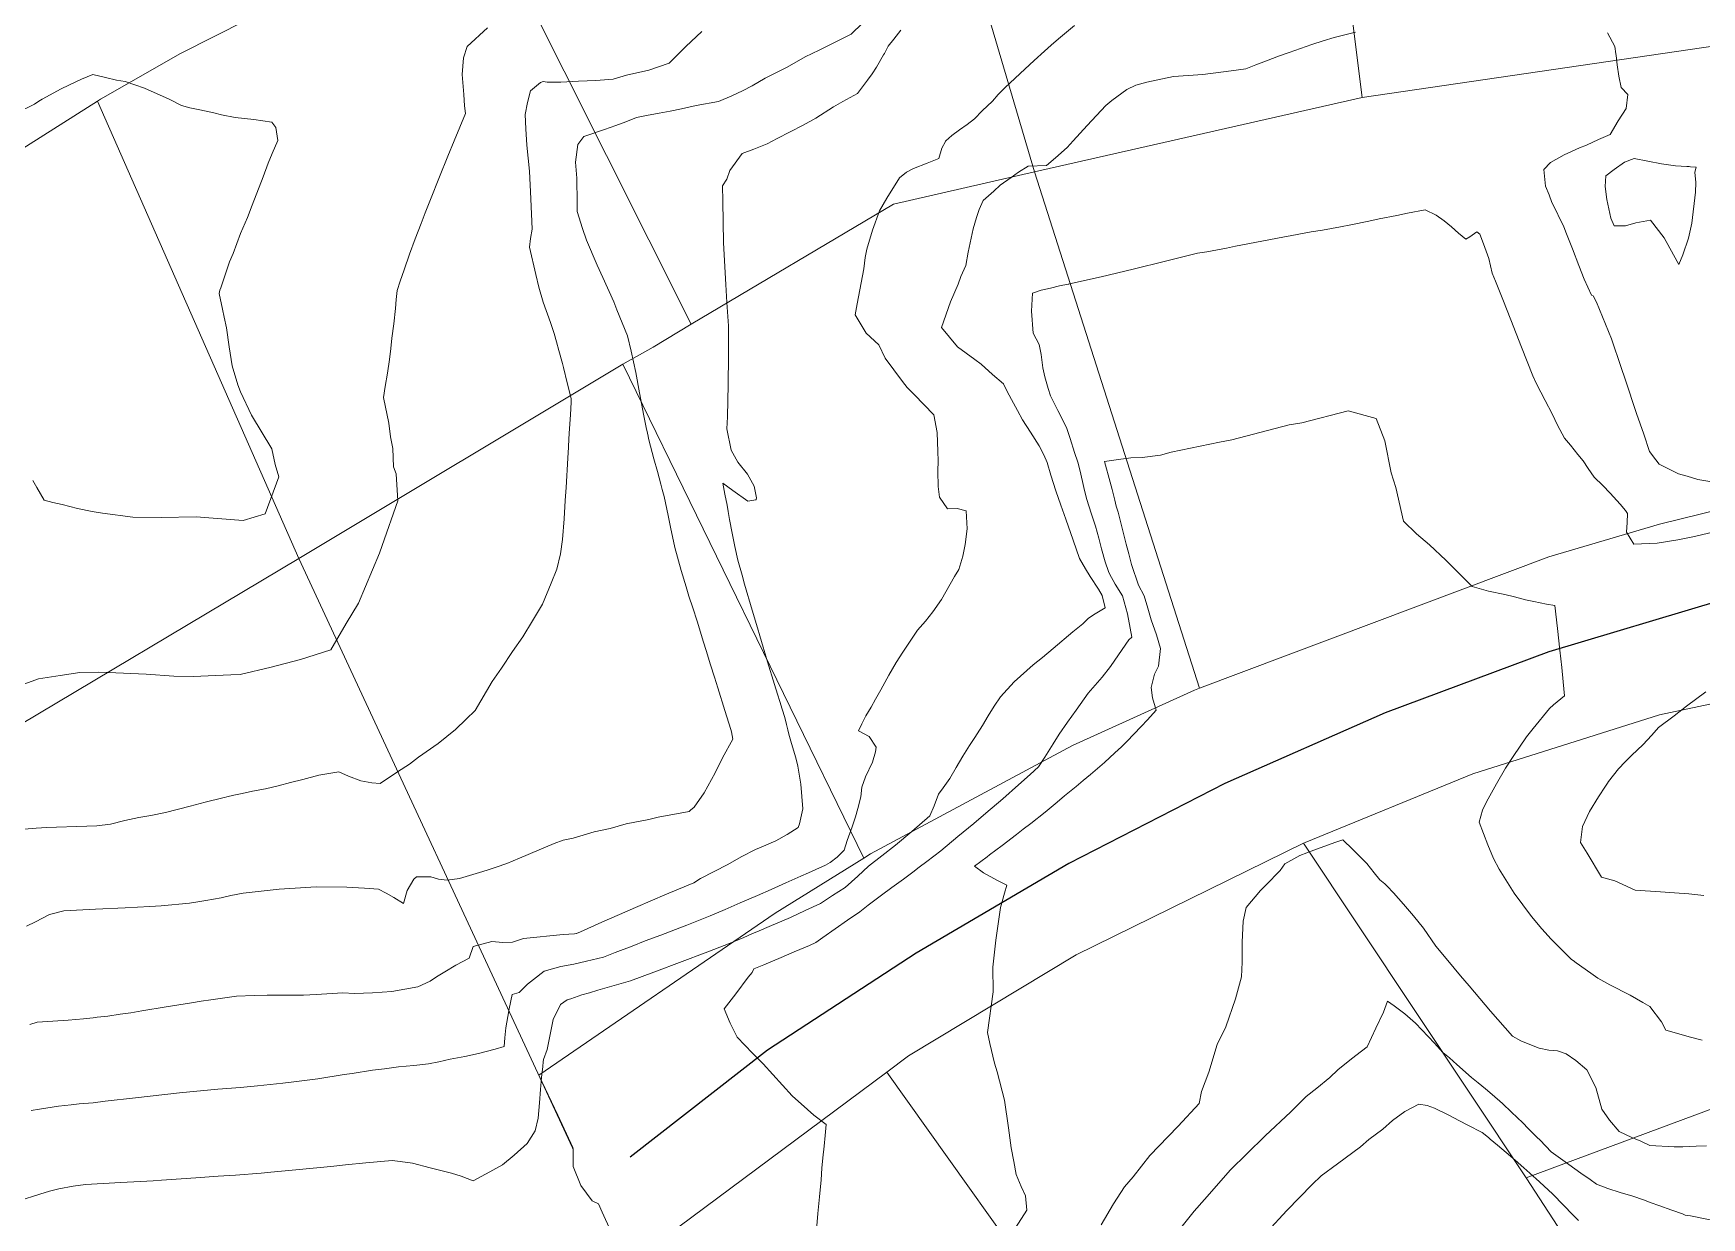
# Model space of a CAD drawing. Header units: inches. Extents: x 11351264 to 11356330, y 6702313 to 6706468.
# Drawn here: x 11352997.4 to 11353435, y 6704588.1 to 6704898.8 of the extents above; entities that cross this region are included whole.
import ezdxf

# ---------------------------------------------------------------- set-up
doc = ezdxf.new("R2010")
doc.units = ezdxf.units.IN
doc.header["$MEASUREMENT"] = 0
doc.layers.add('Shumate_Contours_clip1', color=7, linetype='Continuous', lineweight=0)
doc.layers.add('Shumate_Parcels_clip1', color=7, linetype='Continuous', lineweight=0)
doc.layers.add('Shumate_Streets_clip1', color=7, linetype='Continuous')

msp = doc.modelspace()

# ---------------------------------------------------------------- linework, layer by layer
at = {"layer": 'Shumate_Contours_clip1'}
for points, elevation in [([(11353214.91, 6704901.47), (11353211.93, 6704898.61), (11353203.54, 6704894.41), (11353199.89, 6704892.61), (11353195.17, 6704889.93), (11353189.35, 6704887.01), (11353185.94, 6704885.03), (11353183.4, 6704883.74), (11353180.67, 6704882.37), (11353177.11, 6704880.89), (11353171.27, 6704879.89), (11353167.45, 6704879), (11353164.44, 6704878.39), (11353161.53, 6704877.87), (11353158.27, 6704877.28), (11353155.62, 6704876.72), (11353152.86, 6704875.61), (11353150.2, 6704874.66), (11353147.2, 6704873.6), (11353141.84, 6704871.76), (11353140.23, 6704869.6), (11353139.63, 6704865), (11353139.94, 6704860.78), (11353140.01, 6704854.37), (11353140.05, 6704852.1), (11353141.49, 6704847.64), (11353142.5, 6704844.54), (11353145.29, 6704838.02), (11353146.77, 6704834.74), (11353149.64, 6704828.36), (11353150.5, 6704826.3), (11353153.3, 6704819.45), (11353154.2, 6704815.38), (11353155.42, 6704809.79), (11353156.39, 6704804.49), (11353157.55, 6704798.49), (11353158.15, 6704795.39), (11353158.5, 6704793.86), (11353158.66, 6704793.15), (11353158.81, 6704792.48), (11353159.29, 6704790.5), (11353160.2, 6704787.17), (11353161.16, 6704783.82), (11353162.04, 6704780.5), (11353162.38, 6704779.13), (11353162.85, 6704777.32), (11353163.94, 6704772.3), (11353164.63, 6704768.84), (11353165.04, 6704766.77), (11353165.65, 6704763.94), (11353167.33, 6704757.9), (11353168.64, 6704753.55), (11353169.38, 6704751.14), (11353170.42, 6704748.06), (11353171.55, 6704744.57), (11353173.22, 6704739.04), (11353173.91, 6704736.84), (11353175.06, 6704733.08), (11353176.05, 6704729.93), (11353176.92, 6704727.11), (11353178.77, 6704721.15), (11353180.34, 6704716.12), (11353180.5, 6704715.55), (11353180.85, 6704713.66), (11353178.22, 6704708.72), (11353176.26, 6704704.83), (11353173.38, 6704699.53), (11353170.75, 6704695.74), (11353169.79, 6704694.96), (11353169.41, 6704694.62), (11353161.29, 6704693.19), (11353158.85, 6704692.54), (11353152.87, 6704691.38), (11353148.73, 6704690.22), (11353144.55, 6704689.34), (11353139.03, 6704687.68), (11353136.35, 6704687.08), (11353134.01, 6704686.25), (11353130.08, 6704684.57), (11353124.9, 6704682.43), (11353121.64, 6704681.03), (11353118.84, 6704680.08), (11353116.47, 6704679.29), (11353114.42, 6704678.64), (11353109.16, 6704677.09), (11353105.92, 6704676.59), (11353103.69, 6704676.89), (11353101.63, 6704677.54), (11353097.87, 6704677.54), (11353097.18, 6704676.89), (11353095.46, 6704673.88), (11353094.51, 6704670.55), (11353091.99, 6704672.05), (11353089.97, 6704673.2), (11353087.92, 6704674.27), (11353084.29, 6704674.51), (11353079.63, 6704674.8), (11353071.61, 6704674.92), (11353067.44, 6704674.64), (11353061.87, 6704674.27), (11353052.41, 6704673.23), (11353049.17, 6704672.61), (11353046.69, 6704672.02), (11353042.67, 6704671.31), (11353040.5, 6704670.94), (11353039.47, 6704670.77), (11353038.91, 6704670.67), (11353038.33, 6704670.58), (11353030.96, 6704669.93), (11353027.95, 6704669.75), (11353021.47, 6704669.38), (11353013.71, 6704669.04), (11353005.4, 6704668.61), (11353001.61, 6704667.65), (11352997.96, 6704665.66), (11352995.6, 6704664.6)], 1436), ([(11353172.76, 6704899.29), (11353168.6, 6704895.33), (11353164.19, 6704890.94), (11353158.88, 6704889.16), (11353153.01, 6704887.82), (11353149.53, 6704886.78), (11353144.93, 6704886.46), (11353140.36, 6704886.28), (11353135.78, 6704886.03), (11353132.19, 6704885.99), (11353131.16, 6704886.19), (11353130.43, 6704885.92), (11353127.82, 6704883.75), (11353127.01, 6704880.68), (11353126.39, 6704877.51), (11353126.61, 6704873.76), (11353126.83, 6704869.45), (11353127.55, 6704862.66), (11353127.92, 6704855.34), (11353128.21, 6704847.42), (11353127.79, 6704844.99), (11353127.59, 6704842.66), (11353129.24, 6704835.52), (11353130.03, 6704832.22), (11353131.13, 6704828.27), (11353133.05, 6704822.9), (11353134.03, 6704820.09), (11353134.66, 6704817.84), (11353135.27, 6704815.59), (11353136.17, 6704812.2), (11353136.44, 6704811.1), (11353137.46, 6704807.1), (11353138.51, 6704802.99), (11353138.5, 6704802.61), (11353138.46, 6704802), (11353138.27, 6704798.71), (11353138.06, 6704795.12), (11353137.91, 6704792.43), (11353137.78, 6704790.19), (11353137.62, 6704787.33), (11353137.14, 6704779.67), (11353136.93, 6704776.2), (11353136.6, 6704771.41), (11353136.17, 6704765.97), (11353135.71, 6704762.25), (11353134.75, 6704758.23), (11353133.27, 6704754.58), (11353130.94, 6704749), (11353128.37, 6704744.7), (11353125.82, 6704740.5), (11353123.08, 6704736.63), (11353120.21, 6704732.28), (11353117.75, 6704728.77), (11353113.26, 6704721.18), (11353110.92, 6704718.88), (11353108.14, 6704716.14), (11353103.56, 6704712.52), (11353098.47, 6704708.9), (11353096.05, 6704707.09), (11353092.96, 6704705.01), (11353088.41, 6704702), (11353086.17, 6704702.19), (11353083.3, 6704702.68), (11353080.05, 6704703.91), (11353077.55, 6704705.03), (11353072.24, 6704704.21), (11353068.07, 6704703.07), (11353064.84, 6704702.22), (11353061.64, 6704701.34), (11353058.31, 6704700.58), (11353054.86, 6704699.94), (11353052.17, 6704699.39), (11353050, 6704698.94), (11353048.12, 6704698.5), (11353047.56, 6704698.36), (11353047.12, 6704698.26), (11353042.48, 6704697.06), (11353038.57, 6704696), (11353032.03, 6704694.41), (11353028.19, 6704693.61), (11353025.06, 6704693.06), (11353021.39, 6704692.3), (11353017.63, 6704691.34), (11353014.08, 6704690.88), (11353008.77, 6704690.68), (11353003.48, 6704690.53), (11353000.9, 6704690.42), (11352998.13, 6704690.25), (11352992.85, 6704689.86)], 1438), ([(11353116.55, 6704900.21), (11353111.17, 6704895.38), (11353110.21, 6704892.34), (11353109.87, 6704888), (11353110.33, 6704882.72), (11353110.53, 6704879.81), (11353110.76, 6704877.81), (11353107.77, 6704870.61), (11353106.14, 6704866.59), (11353103.95, 6704861.15), (11353101.61, 6704855.19), (11353100.21, 6704851.67), (11353099.15, 6704848.88), (11353097.59, 6704844.87), (11353096.1, 6704840.82), (11353094.65, 6704836.73), (11353093.65, 6704833.76), (11353092.83, 6704831.34), (11353092.58, 6704829), (11353092.37, 6704826.59), (11353091.99, 6704822.57), (11353091.46, 6704818.84), (11353091.15, 6704816.1), (11353090.79, 6704813.19), (11353090.3, 6704809.64), (11353089.66, 6704806.11), (11353089.25, 6704803.23), (11353090.66, 6704796.51), (11353091.11, 6704792.92), (11353091.73, 6704789.87), (11353091.86, 6704785.08), (11353092.55, 6704783.19), (11353093.01, 6704776.18), (11353088.88, 6704764.41), (11353088.2, 6704762.44), (11353082.65, 6704749.29), (11353079.46, 6704743.95), (11353075.45, 6704737.05), (11353067.5, 6704734.51), (11353059.75, 6704732.54), (11353051.68, 6704730.6), (11353049.16, 6704730.52), (11353039.31, 6704730.08), (11353034.24, 6704730.12), (11353026.96, 6704730.66), (11353017, 6704731.09), (11353014.6, 6704731.2), (11353009.58, 6704731.07), (11353004.46, 6704730.35), (11352998.74, 6704729.44), (11352993.23, 6704727.43)], 1440), ([(11353344.28, 6704899.09), (11353338.65, 6704897.72), (11353335.76, 6704896.83), (11353332.76, 6704895.91), (11353326.82, 6704893.81), (11353324.03, 6704892.8), (11353320.86, 6704891.61), (11353318.07, 6704890.54), (11353315.44, 6704889.53), (11353311.59, 6704888.92), (11353304.15, 6704888.02), (11353296.46, 6704887.47), (11353289.5, 6704886.03), (11353286.59, 6704885.16), (11353284.23, 6704884.03), (11353280.3, 6704881.2), (11353278.71, 6704879.91), (11353273.88, 6704874.61), (11353270.16, 6704870.64), (11353268.64, 6704868.87), (11353265.54, 6704866.15), (11353263.21, 6704864.12), (11353258.35, 6704863.96), (11353255.87, 6704862.36), (11353253.93, 6704861.02), (11353251.05, 6704858.95), (11353249.36, 6704857.41), (11353246.59, 6704854.97), (11353245.48, 6704852.61), (11353244.79, 6704850.47), (11353243.95, 6704847.52), (11353242.61, 6704841.41), (11353242.02, 6704837.89), (11353240.73, 6704835), (11353239.99, 6704833.02), (11353238.03, 6704828.32), (11353235.67, 6704821.59), (11353239.81, 6704816.58), (11353244.4, 6704813.2), (11353246.06, 6704812.01), (11353249, 6704809.31), (11353251.89, 6704806.82), (11353252.87, 6704804.85), (11353254.54, 6704801.73), (11353255.58, 6704799.84), (11353256.92, 6704797.42), (11353259.01, 6704794.18), (11353261.24, 6704790.55), (11353262.46, 6704788.18), (11353263.39, 6704786.22), (11353264.36, 6704782.91), (11353265.6, 6704778.81), (11353266.93, 6704775), (11353268.23, 6704771.31), (11353270.18, 6704765.87), (11353271.85, 6704761.01), (11353273.39, 6704758.31), (11353274.66, 6704756.3), (11353276.78, 6704753), (11353277.8, 6704751.3), (11353278.53, 6704748.05), (11353275.93, 6704746.5), (11353274.16, 6704745.39), (11353272.72, 6704743.91), (11353270.08, 6704741.8), (11353264.92, 6704737.44), (11353262.09, 6704735.06), (11353259.69, 6704733.09), (11353254.73, 6704728.7), (11353251.11, 6704724.7), (11353249.46, 6704722.26), (11353247.91, 6704719.75), (11353246.36, 6704717.24), (11353245, 6704715.01), (11353244.39, 6704714.09), (11353243, 6704712), (11353241.22, 6704709.12), (11353239.49, 6704706.23), (11353237.84, 6704703.3), (11353236.08, 6704700.84), (11353234.86, 6704699.2), (11353233.69, 6704696.17), (11353232.58, 6704693.5), (11353227.87, 6704689.43), (11353223.56, 6704685.82), (11353219.99, 6704683.02), (11353216.48, 6704680.31), (11353213.69, 6704677.72), (11353210.38, 6704674.72), (11353207.08, 6704672.59), (11353203.92, 6704670.55), (11353199.87, 6704668.66), (11353195.99, 6704666.81), (11353190.44, 6704664.46), (11353187.82, 6704663.33), (11353185.9, 6704662.52), (11353183.78, 6704661.62), (11353179.77, 6704659.94), (11353173.64, 6704657.6), (11353167.64, 6704655.33), (11353160.18, 6704652.52), (11353154.05, 6704650.23), (11353149.78, 6704649), (11353145.48, 6704647.8), (11353143.29, 6704647.06), (11353141.26, 6704646.53), (11353138.43, 6704645.53), (11353137.43, 6704645.24), (11353135.72, 6704644.04), (11353133.74, 6704640.07), (11353133, 6704636.15), (11353132.16, 6704632.23), (11353131.25, 6704629.6), (11353131.15, 6704628.99), (11353131.04, 6704627.72), (11353130.74, 6704624.86), (11353130.44, 6704621.67), (11353130.18, 6704618.22), (11353129.78, 6704614.18), (11353129.03, 6704610.88), (11353126.96, 6704607.57), (11353123.49, 6704604.44), (11353120.45, 6704601.95), (11353117.17, 6704600.08), (11353112.75, 6704597.75), (11353109.63, 6704599), (11353107.09, 6704599.74), (11353101.53, 6704601.15), (11353096.89, 6704602.38), (11353093.58, 6704602.83), (11353091.5, 6704603.09), (11353084.65, 6704602.49), (11353079.28, 6704601.97), (11353075.39, 6704601.47), (11353068.99, 6704600.9), (11353066.29, 6704600.59), (11353059.68, 6704600.01), (11353057.15, 6704599.76), (11353050.39, 6704599.25), (11353045.88, 6704598.93), (11353040.04, 6704598.56), (11353031.02, 6704597.94), (11353028.83, 6704597.78), (11353020.34, 6704597.33), (11353011.1, 6704596.82), (11353007.79, 6704596.35), (11353004.11, 6704595.69), (11353001.61, 6704595.02), (11352999.13, 6704594.21), (11352993.62, 6704592.46)], 1430), ([(11353224.96, 6704899.65), (11353223.11, 6704897.29), (11353221.65, 6704895.41), (11353220.72, 6704893.55), (11353220.46, 6704893.19), (11353218.54, 6704889.88), (11353217.44, 6704888.15), (11353216.26, 6704886.49), (11353213.63, 6704883.03), (11353209.73, 6704880.91), (11353207.29, 6704879.51), (11353202.7, 6704876.5), (11353199.33, 6704874.73), (11353195.92, 6704872.97), (11353192.51, 6704871.21), (11353189.86, 6704869.85), (11353186.38, 6704868.45), (11353183.38, 6704867.24), (11353180.07, 6704862.83), (11353179.29, 6704860.57), (11353178.18, 6704858.76), (11353178.3, 6704854.8), (11353178.47, 6704843.81), (11353179.03, 6704832.92), (11353179.3, 6704828.2), (11353179.76, 6704822.05), (11353179.72, 6704817.75), (11353179.74, 6704814.1), (11353179.7, 6704806.63), (11353179.52, 6704798.18), (11353179.29, 6704795), (11353180.47, 6704789.48), (11353182.18, 6704786.31), (11353184.7, 6704783.15), (11353186.49, 6704779.98), (11353187.13, 6704776.91), (11353187.04, 6704776.54), (11353186.89, 6704776.37), (11353184.82, 6704776.06), (11353180.91, 6704778.88), (11353178.27, 6704780.75), (11353178.82, 6704777.9), (11353179.37, 6704774.98), (11353179.67, 6704773.34), (11353180.06, 6704771.26), (11353180.74, 6704767.7), (11353181.45, 6704764.13), (11353182.18, 6704760.56), (11353183.32, 6704756.61), (11353183.99, 6704754.26), (11353185.99, 6704747.48), (11353187.37, 6704742.79), (11353187.99, 6704740.69), (11353190, 6704733.9), (11353191.8, 6704727.95), (11353192.57, 6704725.44), (11353193.21, 6704723.49), (11353193.84, 6704721.53), (11353194.5, 6704719.31), (11353194.96, 6704717.51), (11353195.32, 6704716.1), (11353195.6, 6704714.97), (11353196.3, 6704712.48), (11353197.44, 6704708.73), (11353197.93, 6704706.55), (11353198.73, 6704701.81), (11353199.28, 6704695.33), (11353198.38, 6704691.41), (11353197.99, 6704690.43), (11353195.17, 6704688.62), (11353192.2, 6704686.97), (11353189.55, 6704685.82), (11353186.82, 6704684.69), (11353183.04, 6704682.71), (11353179.54, 6704680.78), (11353176.01, 6704678.9), (11353172.45, 6704677.03), (11353170.68, 6704675.95), (11353166.6, 6704674.28), (11353163.07, 6704672.75), (11353159.84, 6704671.4), (11353155.32, 6704669.42), (11353153.17, 6704668.5), (11353146.56, 6704665.6), (11353140.93, 6704663.1), (11353139.86, 6704662.68), (11353139.82, 6704662.67), (11353139.33, 6704662.59), (11353136.36, 6704662.34), (11353132.89, 6704662.03), (11353129.43, 6704661.7), (11353125.96, 6704661.32), (11353123.05, 6704660.32), (11353120.51, 6704660.31), (11353117.68, 6704660.53), (11353112.75, 6704659.19), (11353111.7, 6704656.2), (11353108.18, 6704654.31), (11353105.37, 6704652.56), (11353103.15, 6704651.28), (11353101.46, 6704650.15), (11353098.24, 6704648.64), (11353091.43, 6704647.46), (11353086.4, 6704647.09), (11353081.65, 6704646.92), (11353078.62, 6704647.06), (11353071.55, 6704646.6), (11353068.28, 6704646.49), (11353063.53, 6704646.49), (11353058.75, 6704646.43), (11353055.32, 6704646.34), (11353050.71, 6704646.16), (11353043.97, 6704645.25), (11353041.38, 6704644.92), (11353038.92, 6704644.49), (11353032.19, 6704643.39), (11353025.88, 6704642.31), (11353023, 6704641.85), (11353020.15, 6704641.44), (11353016.96, 6704640.96), (11353014.1, 6704640.72), (11353013.11, 6704640.51), (11353010.56, 6704640.25), (11353006.51, 6704639.92), (11353002.46, 6704639.65), (11352998.41, 6704639.36), (11352996.47, 6704638.74)], 1434), ([(11353270.51, 6704900.89), (11353266.32, 6704897.34), (11353264.41, 6704895.68), (11353262.67, 6704894.11), (11353259.93, 6704891.64), (11353256.26, 6704888.25), (11353252.23, 6704884.53), (11353250.54, 6704882.76), (11353249.02, 6704881.04), (11353246.31, 6704878.51), (11353244.28, 6704876.41), (11353242.37, 6704874.92), (11353240.34, 6704873.46), (11353238.38, 6704871.98), (11353236.79, 6704870.6), (11353236.69, 6704870.51), (11353236.66, 6704870.46), (11353235.68, 6704868.66), (11353234.9, 6704865.97), (11353231.9, 6704864.77), (11353228.31, 6704863.31), (11353226.45, 6704862.37), (11353224.59, 6704860.86), (11353221.25, 6704855.58), (11353219.38, 6704852.21), (11353217.49, 6704847.18), (11353216.02, 6704842.16), (11353215.62, 6704839.99), (11353215.24, 6704837.01), (11353214.57, 6704833.31), (11353213.52, 6704827.79), (11353212.99, 6704824.97), (11353215.9, 6704820.16), (11353219.19, 6704817.07), (11353220.83, 6704813.59), (11353225.38, 6704807.45), (11353226.63, 6704805.88), (11353228.49, 6704804.05), (11353233.63, 6704798.74), (11353234.46, 6704794.04), (11353234.68, 6704789.05), (11353234.78, 6704786.68), (11353234.71, 6704783.97), (11353234.72, 6704779.95), (11353235.15, 6704777.1), (11353237.17, 6704774.03), (11353239.77, 6704774.12), (11353242.12, 6704773.52), (11353242.38, 6704768.84), (11353241.81, 6704764.65), (11353241.22, 6704761.66), (11353240.19, 6704758.12), (11353239.02, 6704756.32), (11353235.64, 6704750.26), (11353233.4, 6704747.06), (11353231.48, 6704744.62), (11353229.32, 6704742.22), (11353225.52, 6704736.42), (11353223.74, 6704733.74), (11353221.83, 6704730.4), (11353219.68, 6704726.58), (11353218.32, 6704724.15), (11353217.14, 6704722.03), (11353215.8, 6704719.74), (11353214.74, 6704717.68), (11353213.84, 6704715.85), (11353216.64, 6704714.3), (11353218.53, 6704711.56), (11353218.29, 6704710.26), (11353217.55, 6704707.62), (11353215.73, 6704703.75), (11353214.76, 6704701.07), (11353214.46, 6704698.48), (11353213.68, 6704695.44), (11353213.04, 6704693.24), (11353212.16, 6704690.6), (11353210.88, 6704687.01), (11353210.07, 6704684.46), (11353208.23, 6704682.67), (11353206.43, 6704681.28), (11353205.18, 6704680.53), (11353202.7, 6704679.44), (11353200.74, 6704678.56), (11353198.77, 6704677.68), (11353194.83, 6704675.93), (11353190.91, 6704674.16), (11353187.33, 6704672.61), (11353182.82, 6704670.65), (11353178.9, 6704668.95), (11353174.92, 6704667.23), (11353168.82, 6704664.85), (11353165.82, 6704663.69), (11353162, 6704662.22), (11353157.92, 6704660.68), (11353154.47, 6704659.34), (11353150.01, 6704657.64), (11353146.95, 6704656.46), (11353142.54, 6704655.35), (11353139.17, 6704654.62), (11353135.75, 6704653.94), (11353131.39, 6704652.76), (11353128.64, 6704650.59), (11353127.03, 6704649.31), (11353124.84, 6704647.18), (11353123.03, 6704646.61), (11353122.21, 6704642.84), (11353121.83, 6704640.85), (11353121.31, 6704637.91), (11353121.07, 6704635.23), (11353120.93, 6704632.99), (11353118.54, 6704632.31), (11353114.21, 6704631.15), (11353110.62, 6704630.33), (11353106.73, 6704629.65), (11353103.78, 6704629.01), (11353101.08, 6704628.46), (11353097.18, 6704628.01), (11353093.21, 6704627.62), (11353089.51, 6704627.11), (11353086.34, 6704626.75), (11353081.04, 6704625.92), (11353078.95, 6704625.64), (11353071.98, 6704624.54), (11353066.39, 6704623.82), (11353062.8, 6704623.38), (11353056.15, 6704622.66), (11353051.76, 6704622.25), (11353045.75, 6704621.77), (11353035.71, 6704620.87), (11353024.18, 6704619.52), (11353016.21, 6704618.62), (11353013.05, 6704618.25), (11353009.41, 6704617.91), (11353007.31, 6704617.69), (11353004.02, 6704617.36), (11352998.97, 6704616.57), (11352996.84, 6704616.22)], 1432), ([(11353438.21, 6704781.08), (11353434.09, 6704781.76), (11353431.22, 6704782.64), (11353428.96, 6704783.27), (11353423.92, 6704785.73), (11353423, 6704786.89), (11353421.36, 6704789.11), (11353419.85, 6704793.68), (11353417.94, 6704799.03), (11353415, 6704808.08), (11353413.92, 6704811.17), (11353411.42, 6704818.62), (11353410.63, 6704820.56), (11353407.47, 6704828.31), (11353406.63, 6704829.91), (11353406.12, 6704830.07), (11353404.27, 6704834.31), (11353402.85, 6704837.88), (11353401.15, 6704842.27), (11353399.39, 6704846.62), (11353398.78, 6704848.27), (11353397.87, 6704850.12), (11353396.88, 6704852.25), (11353395.78, 6704854.39), (11353395.03, 6704856.47), (11353394.12, 6704858.69), (11353393.67, 6704863.07), (11353395.39, 6704864.93), (11353398.95, 6704866.9), (11353403, 6704868.77), (11353404.83, 6704869.47), (11353407.99, 6704870.96), (11353411.08, 6704872.3), (11353413.15, 6704875.87), (11353415.25, 6704879.09), (11353415.73, 6704882.78), (11353413.97, 6704884.58), (11353413.37, 6704887.6), (11353412.93, 6704890.5), (11353412.62, 6704892.96), (11353412.57, 6704893.42), (11353412.3, 6704895.36), (11353410.38, 6704898.9)], 1430), ([(11352993.19, 6704877.99), (11352997.66, 6704880.24), (11352998.8, 6704880.98), (11352999.74, 6704881.49), (11353004.71, 6704884.2), (11353006.71, 6704885.19), (11353010.03, 6704886.75), (11353012.95, 6704887.97), (11353016.28, 6704887.18), (11353019.23, 6704886.53), (11353021.45, 6704886.2), (11353026.54, 6704884.42), (11353033.06, 6704881.49), (11353036.22, 6704879.85), (11353038.46, 6704879.24), (11353041.05, 6704878.72), (11353044.74, 6704877.91), (11353046.79, 6704877.46), (11353050.32, 6704876.69), (11353055.21, 6704876.23), (11353059.93, 6704875.46), (11353061.02, 6704874.12), (11353061.51, 6704870.65), (11353060.05, 6704867.28), (11353058.98, 6704864.78), (11353057.69, 6704861.18), (11353054.83, 6704853.7), (11353053.59, 6704850.49), (11353051.77, 6704846.28), (11353049.77, 6704841.06), (11353048.87, 6704838.81), (11353046.55, 6704832), (11353046.35, 6704831.41), (11353046.13, 6704830.51), (11353047.04, 6704826.46), (11353047.45, 6704824.32), (11353048.05, 6704821.5), (11353048.79, 6704816.56), (11353049.56, 6704811.61), (11353051, 6704806.62), (11353051.69, 6704804.71), (11353054.63, 6704798.59), (11353059.95, 6704789.75), (11353060.85, 6704785.68), (11353061.77, 6704782.47), (11353058.23, 6704772.72), (11353052.39, 6704770.95), (11353040.14, 6704771.97), (11353030.89, 6704771.81), (11353023.46, 6704771.84), (11353015.55, 6704772.93), (11353012.86, 6704773.32), (11353008.97, 6704774.17), (11353004.92, 6704775.16), (11353002.49, 6704775.7), (11353000.25, 6704776.31), (11352998.34, 6704779.65), (11352997.29, 6704781.47)], 1442), ([(11353440.21, 6704768.42), (11353433.21, 6704766.8), (11353428.83, 6704765.89), (11353423.42, 6704765.08), (11353417.29, 6704764.82), (11353415.33, 6704767.92), (11353415.47, 6704770.47), (11353415.62, 6704772.8), (11353415.04, 6704773.62), (11353413.65, 6704775.3), (11353411.08, 6704778.16), (11353409.15, 6704780.18), (11353406.88, 6704782.36), (11353405.25, 6704784.65), (11353403.96, 6704786.63), (11353402.58, 6704788.27), (11353400.69, 6704790.75), (11353399.03, 6704792.62), (11353397.25, 6704796.02), (11353395.82, 6704799.01), (11353393.97, 6704802.44), (11353391.7, 6704806.87), (11353390.74, 6704808.92), (11353387.81, 6704816.45), (11353384.99, 6704823.65), (11353382.89, 6704828.94), (11353381.84, 6704831.61), (11353380.95, 6704833.75), (11353380.11, 6704835.85), (11353379.25, 6704839.71), (11353378.54, 6704841.64), (11353377.8, 6704843.58), (11353376.83, 6704846.14), (11353376.09, 6704846.72), (11353374.2, 6704845.45), (11353373.23, 6704844.79), (11353371.29, 6704846.38), (11353369.41, 6704848.01), (11353367.53, 6704849.65), (11353365.4, 6704851.06), (11353362.54, 6704852.48), (11353357.92, 6704851.59), (11353355.13, 6704851), (11353350.47, 6704850.1), (11353347.73, 6704849.5), (11353343, 6704848.59), (11353340.3, 6704848.07), (11353335.57, 6704847.17), (11353332.65, 6704846.74), (11353327.56, 6704845.76), (11353325.22, 6704845.32), (11353320.14, 6704844.35), (11353317.8, 6704843.9), (11353312.72, 6704842.93), (11353310.39, 6704842.44), (11353305.28, 6704841.46), (11353302.78, 6704841.11), (11353294.37, 6704839.02), (11353285.95, 6704836.96), (11353277.5, 6704834.95), (11353269.18, 6704833.08), (11353269.07, 6704833.02), (11353268.85, 6704833.02), (11353266.57, 6704832.57), (11353264.19, 6704831.96), (11353261.77, 6704831.46), (11353259.49, 6704830.61), (11353259.21, 6704825.93), (11353259.65, 6704820.17), (11353261.22, 6704817.16), (11353261.74, 6704814.56), (11353262.2, 6704811.06), (11353262.7, 6704808.69), (11353263.6, 6704805.62), (11353264.23, 6704803.68), (11353266.16, 6704799.84), (11353268.44, 6704795.35), (11353269.39, 6704792.54), (11353270.53, 6704788.85), (11353271.37, 6704786.28), (11353272.04, 6704783.89), (11353272.98, 6704779.63), (11353273.63, 6704776.75), (11353274.96, 6704772.64), (11353276.02, 6704769.47), (11353276.88, 6704766.37), (11353277.58, 6704763.57), (11353278.59, 6704760.16), (11353279.43, 6704757.58), (11353279.7, 6704757.03), (11353281.19, 6704754.31), (11353283.16, 6704751.26), (11353284.39, 6704746.53), (11353285.14, 6704742.77), (11353285.55, 6704740.39), (11353284.8, 6704739.68), (11353282.08, 6704735.72), (11353279.98, 6704732.72), (11353277.82, 6704729.9), (11353274.11, 6704725.71), (11353270.98, 6704721.2), (11353268.71, 6704718.05), (11353266.46, 6704714.89), (11353264.96, 6704712.4), (11353262.7, 6704708.88), (11353261.1, 6704706.4), (11353258.91, 6704704.39), (11353255.87, 6704701.6), (11353251.71, 6704697.94), (11353247.23, 6704694.21), (11353244.13, 6704691.52), (11353239.96, 6704688.05), (11353235.42, 6704684.31), (11353231.78, 6704681.53), (11353229.78, 6704680.03), (11353228.12, 6704678.75), (11353225.69, 6704676.93), (11353222.63, 6704674.67), (11353219.87, 6704672.65), (11353216.36, 6704670.08), (11353214.22, 6704668.32), (11353210.98, 6704666.1), (11353207.75, 6704663.85), (11353204.52, 6704661.63), (11353202.63, 6704660.31), (11353201.04, 6704659.52), (11353196.95, 6704657.79), (11353193.57, 6704656.36), (11353189.02, 6704654.43), (11353186.43, 6704653.34), (11353185.94, 6704652.41), (11353184.88, 6704651.2), (11353181.65, 6704646.77), (11353178.59, 6704642.83), (11353180.19, 6704639.13), (11353182.06, 6704635.47), (11353186.01, 6704631.26), (11353188.86, 6704628.4), (11353191.41, 6704625.67), (11353196.5, 6704620.04), (11353200.45, 6704616.44), (11353202.17, 6704615.01), (11353205.35, 6704612.49), (11353205.12, 6704609.66), (11353204.84, 6704606.84), (11353204.48, 6704603.81), (11353204.24, 6704601.11), (11353204.04, 6704598.01), (11353203.61, 6704593.59), (11353203.23, 6704589.19), (11353202.91, 6704585.97)], 1428), ([(11353435.2, 6704634.61), (11353432.12, 6704635.46), (11353425.64, 6704637.29), (11353424.49, 6704639.49), (11353421.49, 6704643.49), (11353419.66, 6704644.5), (11353416.32, 6704646.43), (11353410.99, 6704649.21), (11353407.82, 6704650.96), (11353405.94, 6704652.26), (11353402.16, 6704654.92), (11353401.35, 6704655.54), (11353400.92, 6704655.8), (11353395.56, 6704661.11), (11353393.09, 6704663.84), (11353390.4, 6704667.12), (11353385.9, 6704673.26), (11353381.9, 6704679.48), (11353380.44, 6704682.28), (11353378.92, 6704685.92), (11353376.66, 6704691.84), (11353377.55, 6704694.95), (11353378.61, 6704697.15), (11353381.24, 6704701.94), (11353383.58, 6704706.03), (11353385.58, 6704709.08), (11353389.08, 6704714.2), (11353390.85, 6704716.44), (11353395.14, 6704721.64), (11353396.23, 6704722.62), (11353399.05, 6704724.97), (11353398.75, 6704728.69), (11353398.39, 6704732.45), (11353397.89, 6704736.98), (11353397.26, 6704742.62), (11353396.56, 6704748.68), (11353394.31, 6704749.04), (11353391, 6704749.72), (11353388.84, 6704750.21), (11353385.98, 6704750.95), (11353383.46, 6704751.57), (11353379.15, 6704752.49), (11353374.83, 6704753.66), (11353371.47, 6704757.11), (11353367.95, 6704760.54), (11353363.65, 6704764.59), (11353360.23, 6704767.5), (11353356.83, 6704770.84), (11353354.82, 6704779.66), (11353353.63, 6704783.48), (11353351.97, 6704791.93), (11353349.63, 6704797.74), (11353342.35, 6704799.72), (11353330.16, 6704796.57), (11353326.85, 6704796.1), (11353311.79, 6704792.15), (11353308.6, 6704791.57), (11353295.87, 6704788.91), (11353293.06, 6704788.14), (11353288.25, 6704787.48), (11353285.28, 6704787.43), (11353282.06, 6704787.01), (11353278.39, 6704786.49), (11353279.87, 6704781.05), (11353280.39, 6704779.08), (11353281.14, 6704776.3), (11353281.49, 6704774.75), (11353281.99, 6704773.15), (11353282.74, 6704770.01), (11353284.07, 6704764.74), (11353284.75, 6704762.21), (11353285.51, 6704759.45), (11353287.28, 6704754.02), (11353288.76, 6704751.22), (11353289.8, 6704747.96), (11353290.63, 6704744.91), (11353292.06, 6704741), (11353293.12, 6704737.37), (11353292.57, 6704732.73), (11353291.52, 6704730.67), (11353290.6, 6704727.17), (11353290.98, 6704724.49), (11353291.97, 6704721.21), (11353289.67, 6704718.65), (11353288.04, 6704716.92), (11353284.26, 6704713.05), (11353282.82, 6704711.62), (11353281.13, 6704710.04), (11353278.41, 6704707.52), (11353274.73, 6704704.37), (11353272.82, 6704702.8), (11353270.99, 6704701.24), (11353267.9, 6704698.72), (11353266, 6704697.09), (11353262.84, 6704694.43), (11353259.1, 6704691.52), (11353257.1, 6704690), (11353255.34, 6704688.62), (11353251.54, 6704685.73), (11353248.24, 6704683.25), (11353247.61, 6704682.75), (11353244.25, 6704680.27), (11353246.66, 6704678.51), (11353250.35, 6704676.54), (11353252.79, 6704675.32), (11353252.14, 6704673.22), (11353251.12, 6704669.44), (11353249.88, 6704660.87), (11353249.13, 6704653.83), (11353249.23, 6704647.34), (11353247.66, 6704636.7), (11353248.27, 6704633.82), (11353249.55, 6704628.6), (11353250.2, 6704626.36), (11353252.2, 6704618.89), (11353253.23, 6704611.62), (11353253.94, 6704606.38), (11353254.59, 6704602.86), (11353255.2, 6704599.38), (11353256.54, 6704596.27), (11353257.63, 6704593.81), (11353258, 6704590.09), (11353253.46, 6704582.95)], 1426), ([(11353435.63, 6704672.64), (11353431.68, 6704673), (11353427.93, 6704673.29), (11353424.27, 6704673.59), (11353417.57, 6704674.02), (11353414.38, 6704675.48), (11353412.25, 6704676.46), (11353408.78, 6704677.38), (11353405.02, 6704683.67), (11353403.28, 6704686.5), (11353403.76, 6704690.7), (11353405.67, 6704694.61), (11353407.95, 6704698.45), (11353409.83, 6704701.29), (11353410.38, 6704702.12), (11353410.61, 6704702.51), (11353413.25, 6704705.81), (11353414.99, 6704707.66), (11353416.75, 6704709.41), (11353419.6, 6704712.15), (11353421.98, 6704714.69), (11353423.74, 6704716.68), (11353427.82, 6704719.78), (11353431.12, 6704722.26), (11353436.16, 6704726.05)], 1428), ([(11353436.36, 6704606.89), (11353433.58, 6704606.81), (11353430.15, 6704606.66), (11353427.87, 6704606.65), (11353421.43, 6704606.98), (11353419.11, 6704608.16), (11353416.74, 6704609.14), (11353413.42, 6704610.71), (11353410.88, 6704613.62), (11353408.84, 6704616.58), (11353407.27, 6704622.24), (11353404.93, 6704626.9), (11353402.03, 6704629.29), (11353399.55, 6704631.09), (11353397.22, 6704631.84), (11353394.96, 6704631.99), (11353392.44, 6704632.52), (11353389.97, 6704633.52), (11353387.59, 6704634.51), (11353385.4, 6704635.74), (11353379.69, 6704642.26), (11353374.04, 6704648.87), (11353371.82, 6704651.53), (11353368.43, 6704655.52), (11353365.29, 6704659.27), (11353362.07, 6704664), (11353359.48, 6704667.29), (11353356.84, 6704670.36), (11353354.17, 6704673.3), (11353352.57, 6704675.05), (11353351.9, 6704675.65), (11353350.65, 6704676.69), (11353349.1, 6704678.51), (11353347.18, 6704680.97), (11353346.04, 6704682.15), (11353343.54, 6704684.68), (11353340.89, 6704687.17), (11353338.79, 6704686.55), (11353333.28, 6704684.54), (11353329.64, 6704683.12), (11353325.67, 6704680.89), (11353324.44, 6704679.15), (11353320.76, 6704675.34), (11353319.35, 6704673.89), (11353315.55, 6704669.45), (11353314.76, 6704665.87), (11353314.49, 6704660.35), (11353314.49, 6704655.13), (11353314.32, 6704651.28), (11353312.74, 6704645.49), (11353310.22, 6704638.15), (11353307.98, 6704633.55), (11353305.74, 6704626.27), (11353303.81, 6704621.17), (11353303.21, 6704618.04), (11353297.68, 6704612.08), (11353295.06, 6704609.41), (11353290.3, 6704604.37), (11353285.92, 6704598.8), (11353283.62, 6704596.13), (11353280.79, 6704591.72), (11353277.5, 6704586.23)], 1424), ([(11353440.23, 6704586.87), (11353432.16, 6704588.56), (11353430.77, 6704588.78), (11353429.99, 6704589.11), (11353427.27, 6704590.04), (11353423.85, 6704591.3), (11353421.81, 6704592.01), (11353419.76, 6704592.76), (11353417.04, 6704593.76), (11353413.69, 6704594.67), (11353410.4, 6704595.73), (11353407.46, 6704596.88), (11353405.77, 6704598.06), (11353403.4, 6704599.73), (11353398.61, 6704603.17), (11353395.61, 6704605.37), (11353392.69, 6704608.41), (11353391.84, 6704609.21), (11353389.54, 6704611.52), (11353388.1, 6704612.93), (11353386.66, 6704614.34), (11353385.21, 6704615.74), (11353382.79, 6704618.05), (11353380.12, 6704620.36), (11353378.32, 6704621.87), (11353376.44, 6704623.44), (11353374.68, 6704624.87), (11353370.82, 6704628.28), (11353368.88, 6704630.02), (11353367.16, 6704631.43), (11353365.01, 6704633.89), (11353360, 6704639.13), (11353357.22, 6704641.56), (11353354.43, 6704643.69), (11353352.67, 6704644.86), (11353351.58, 6704642.01), (11353349.6, 6704637.77), (11353347.29, 6704632.93), (11353344.36, 6704630.66), (11353342.8, 6704629.39), (11353339.62, 6704626.84), (11353337.49, 6704624.85), (11353334.1, 6704622.03), (11353331.28, 6704619.83), (11353327.24, 6704615.85), (11353320.51, 6704609.53), (11353315.77, 6704604.87), (11353311.42, 6704600.6), (11353304.59, 6704592.83), (11353301.91, 6704589.75), (11353298.06, 6704585.01)], 1422), ([(11353402.72, 6704587.35), (11353401.24, 6704588.82), (11353398.85, 6704591.32), (11353395.98, 6704594.25), (11353392.5, 6704597.45), (11353389.96, 6704599.75), (11353388.42, 6704601.15), (11353386.12, 6704603.16), (11353383.81, 6704605.15), (11353381.49, 6704607.12), (11353379.6, 6704608.68), (11353379.3, 6704608.95), (11353379.1, 6704609.13), (11353377.43, 6704610.47), (11353373.75, 6704612.37), (11353371.51, 6704613.52), (11353368.74, 6704614.99), (11353365.01, 6704616.8), (11353363.03, 6704617.52), (11353360.84, 6704617.88), (11353357.21, 6704615.93), (11353353.99, 6704613.54), (11353351.45, 6704611.26), (11353347.78, 6704608.55), (11353345.55, 6704606.68), (11353341.53, 6704603.73), (11353339.5, 6704602.19), (11353335.24, 6704599.07), (11353332.86, 6704596.78), (11353326.22, 6704589.96), (11353321.1, 6704584.4)], 1420)]:
    msp.add_lwpolyline(points, dxfattribs=dict(at, elevation=elevation))
at = {"layer": 'Shumate_Contours_clip1', "elevation": 1432}
msp.add_lwpolyline([(11353409.88, 6704861.42), (11353412.13, 6704863.1), (11353414.85, 6704864.98), (11353417.33, 6704866), (11353420.94, 6704865.28), (11353424.56, 6704864.57), (11353428.22, 6704864.05), (11353431.17, 6704863.84), (11353431.81, 6704863.82), (11353432.11, 6704863.81), (11353433.6, 6704863.68), (11353433.27, 6704862.39), (11353433.49, 6704859.65), (11353433.44, 6704857.09), (11353432.48, 6704848.97), (11353431.63, 6704845.09), (11353430.15, 6704840.67), (11353429.11, 6704838.13), (11353427.71, 6704840.65), (11353425.23, 6704845.14), (11353421.64, 6704849.74), (11353417.79, 6704849.05), (11353415.07, 6704848.26), (11353412.13, 6704848.27), (11353411.27, 6704850.33), (11353410.14, 6704855.18), (11353409.77, 6704858.64)], close=True, dxfattribs=at)
at = {"layer": 'Shumate_Parcels_clip1'}
for points in [[(11353460.07, 6704898.64), (11353346, 6704882), (11353330.48, 6705005.63), (11353350, 6705008), (11353426.28, 6705018.14), (11353429.11, 6705018.44), (11353439, 6705013.5), (11353445, 6705003.5), (11353456, 6704924.5), (11353460, 6704899)], [(11353346, 6704882), (11353260, 6704862.5), (11353225.05, 6704981.01), (11353268, 6704994), (11353313, 6705003.5), (11353321.62, 6705004.55), (11353330.48, 6705005.63)], [(11353260, 6704862.5), (11353223, 6704854), (11353170, 6704822.5), (11353114.47, 6704933.18), (11353124, 6704938), (11353168, 6704958.5), (11353225, 6704981), (11353225.05, 6704981.01)], [(11353170, 6704822.5), (11353160, 6704816.5), (11353152, 6704812), (11353067, 6704761), (11353014.26, 6704881.03), (11353015, 6704881.5), (11353036, 6704893.5), (11353114.47, 6704933.18)], [(11353303.31, 6704726.99), (11353260, 6704862.5), (11353346, 6704882), (11353460.07, 6704898.64), (11353467, 6704863), (11353476, 6704813.5), (11353473, 6704796.5), (11353440, 6704774), (11353424, 6704770), (11353395, 6704761.5)], [(11353067, 6704761), (11352984, 6704711.5), (11352931.28, 6704828.57), (11352932, 6704829), (11353014.26, 6704881.03)], [(11353303.31, 6704726.99), (11353302, 6704726.5), (11353270, 6704712), (11353217, 6704683.5), (11353215.28, 6704682.44), (11353152, 6704812), (11353160, 6704816.5), (11353170, 6704822.5), (11353223, 6704854), (11353260, 6704862.5)], [(11353215.28, 6704682.44), (11353192, 6704668), (11353130, 6704625.5), (11353135, 6704615), (11353138.88, 6704606.49), (11353138.86, 6704606.43), (11353067, 6704761), (11353152, 6704812)], [(11353534.69, 6704652.7), (11353389, 6704598.5), (11353330.59, 6704686.3), (11353331, 6704686.5), (11353375, 6704704.5), (11353424, 6704720), (11353471, 6704730), (11353496, 6704724.5), (11353510, 6704712), (11353521, 6704684)], [(11353389, 6704598.5), (11353416, 6704557), (11353318, 6704490.5), (11353221.32, 6704626.28), (11353227, 6704630.5), (11353271, 6704657), (11353330.59, 6704686.3)], [(11353585.63, 6704553.17), (11353463, 6704485), (11353428, 6704539), (11353422.3, 6704547.55), (11353416, 6704557), (11353389, 6704598.5), (11353534.69, 6704652.7), (11353535, 6704652), (11353585.65, 6704553.18)], [(11353318, 6704490.5), (11353230, 6704408.5), (11353216, 6704439), (11353158, 6704565), (11353153.09, 6704575.57), (11353221.32, 6704626.28)]]:
    msp.add_lwpolyline(points, close=True, dxfattribs=at)
msp.add_lwpolyline([(11352984, 6704711.5), (11353067, 6704761), (11353138.86, 6704606.43), (11353139, 6704606.12), (11353139, 6704601.5), (11353141, 6704596.5), (11353144, 6704592.5), (11353145.62, 6704591.69), (11353146.63, 6704589.49), (11353153, 6704575.5), (11353153.09, 6704575.57), (11353158, 6704565), (11353216, 6704439), (11353230, 6704408.5), (11353298, 6704261.5), (11353012, 6704158), (11352827, 6704563.5)], dxfattribs=at)
at = {"layer": 'Shumate_Streets_clip1', "color": 4}
msp.add_lwpolyline([(11353516, 6704767), (11353484, 6704761), (11353440, 6704750), (11353395, 6704736.5), (11353352, 6704720.5), (11353310, 6704702), (11353269, 6704681), (11353229, 6704657.5), (11353190, 6704632), (11353154, 6704604)], dxfattribs=at)

doc.saveas('drawing.dxf')
